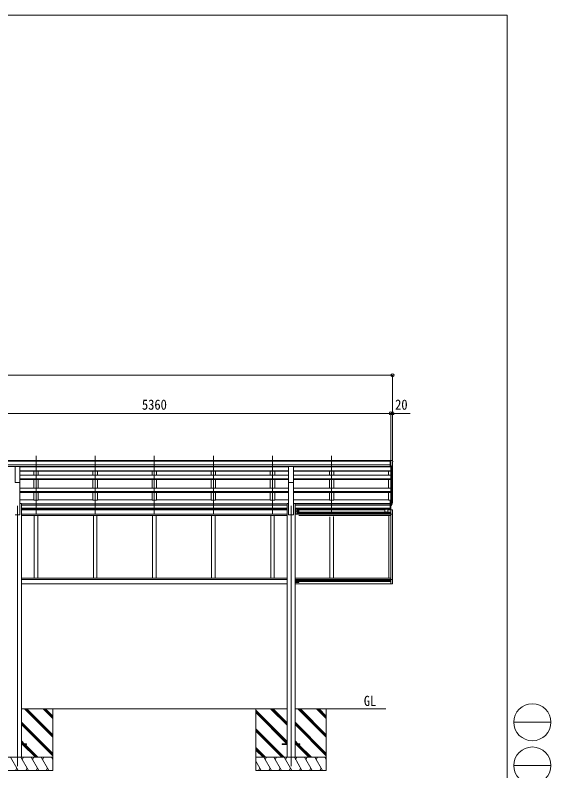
# Model space of a CAD drawing. Units: millimetres at full size, sheet at 1:35. Extents: x -9783 to 9892, y -6828 to 6752.
# Drawn here: x 3819 to 9892, y -1814 to 6752 of the extents above; entities that cross this region are included whole.
import ezdxf
from ezdxf.enums import TextEntityAlignment as Align

# ---------------------------------------------------------------- set-up
doc = ezdxf.new("R2010")
doc.units = ezdxf.units.MM
doc.header["$LTSCALE"] = 35
doc.header["$PDMODE"] = 32
doc.header["$PDSIZE"] = 35
for name, color, linetype, lineweight in [('0-0_0', 7, 'Continuous', 9), ('0-1_本体', 4, 'Continuous', 9), ('0-2_部品', 7, 'Continuous', 9), ('0-8_PARTS2', 2, 'Continuous', 9), ('0-A_寸法', 4, 'Continuous', 9), ('1-1_GLASS', 4, 'Continuous', 9), ('1-2_GLASS_SEAL', 7, 'Continuous', 9), ('F-0_240', 7, 'Continuous', 9)]:
    doc.layers.add(name, color=color, linetype=linetype, lineweight=lineweight)
doc.styles.add('ＭＳ ゴシック', font='')
doc.styles.get('ＭＳ ゴシック').set_extended_font_data('MS Gothic')

msp = doc.modelspace()

# ---------------------------------------------------------------- linework, layer by layer
at = {"layer": '0-0_0'}
for p, q in [((6900.91, -1110.56), (3891.31, -1110.56)), ((4246.11, -1433.02), (3923.65, -1110.56)), ((4246.11, -1418.88), (3937.79, -1110.56)), ((4246.11, -1404.74), (3951.93, -1110.56)), ((4246.11, -1220.89), (4135.78, -1110.56)), ((4246.11, -1206.75), (4149.92, -1110.56)), ((4246.11, -1192.61), (4164.07, -1110.56)), ((4246.11, -1110.56), (4246.11, -1810.56)), ((6546.11, -1110.56), (6546.11, -1810.56)), ((6900.91, -1296.19), (6715.28, -1110.56)), ((6900.91, -1282.05), (6729.42, -1110.56)), ((6900.91, -1267.91), (6743.57, -1110.56)), ((8022.11, -1110.56), (6991.31, -1110.56)), ((7346.11, -1433.02), (7023.65, -1110.56)), ((7346.11, -1418.88), (7037.79, -1110.56)), ((7346.11, -1404.74), (7051.93, -1110.56)), ((7346.11, -1220.89), (7235.78, -1110.56)), ((7346.11, -1206.75), (7249.92, -1110.56)), ((7346.11, -1192.61), (7264.07, -1110.56)), ((7346.11, -1110.56), (7346.11, -1810.56)), ((6900.91, -1480.04), (6546.11, -1125.24)), ((6900.91, -1494.18), (6546.11, -1139.38)), ((6898.65, -1506.06), (6546.11, -1153.53)), ((4246.11, -1616.87), (3891.31, -1262.07)), ((4246.11, -1631.01), (3891.31, -1276.21)), ((7346.11, -1616.87), (6991.31, -1262.07)), ((7346.11, -1631.01), (6991.31, -1276.21)), ((4246.11, -1645.16), (3891.31, -1290.36)), ((6869.3, -1660.56), (6546.11, -1337.37)), ((6855.16, -1660.56), (6546.11, -1351.51)), ((6841.02, -1660.56), (6546.11, -1365.66)), ((7346.11, -1645.16), (6991.31, -1290.36)), ((3923.17, -1506.06), (3891.31, -1474.2)), ((3909.03, -1506.06), (3891.31, -1488.35)), ((3894.89, -1506.06), (3891.31, -1502.49)), ((4049.39, -1660.56), (3903.89, -1515.06)), ((4063.53, -1660.56), (3918.03, -1515.06)), ((4077.67, -1660.56), (3932.17, -1515.06)), ((7023.17, -1506.06), (6991.31, -1474.2)), ((7009.03, -1506.06), (6991.31, -1488.35)), ((6994.89, -1506.06), (6991.31, -1502.49)), ((7149.39, -1660.56), (7003.89, -1515.06)), ((7163.53, -1660.56), (7018.03, -1515.06)), ((7177.67, -1660.56), (7032.17, -1515.06)), ((6657.17, -1660.56), (6546.11, -1549.5)), ((6643.03, -1660.56), (6546.11, -1563.65)), ((6628.89, -1660.56), (6546.11, -1577.79)), ((3446.11, -1660.56), (4246.11, -1660.56)), ((3854.96, -1810.56), (3768.35, -1660.56)), ((3970.43, -1810.56), (3883.82, -1660.56)), ((3898.82, -1686.54), (3913.83, -1660.56)), ((4085.9, -1810.56), (3999.29, -1660.56)), ((4014.29, -1686.54), (4029.3, -1660.56)), ((4201.37, -1810.56), (4114.76, -1660.56)), ((4129.76, -1686.54), (4144.76, -1660.56)), ((4246.11, -1688.06), (4230.23, -1660.56)), ((6546.11, -1660.56), (7346.11, -1660.56)), ((6551.94, -1660.56), (6546.11, -1670.66)), ((6608.55, -1810.56), (6546.11, -1702.42)), ((6724.02, -1810.56), (6637.41, -1660.56)), ((6667.41, -1660.56), (6652.41, -1686.54)), ((6839.49, -1810.56), (6752.88, -1660.56)), ((6767.88, -1686.54), (6782.88, -1660.56)), ((6954.96, -1810.56), (6868.35, -1660.56)), ((6883.35, -1686.54), (6898.36, -1660.56)), ((7070.43, -1810.56), (6983.82, -1660.56)), ((6998.82, -1686.54), (7013.83, -1660.56)), ((7185.9, -1810.56), (7099.29, -1660.56)), ((7114.29, -1686.54), (7129.3, -1660.56)), ((7301.37, -1810.56), (7214.76, -1660.56)), ((7229.76, -1686.54), (7244.76, -1660.56)), ((7346.11, -1688.06), (7330.23, -1660.56)), ((3839.96, -1784.58), (3824.96, -1810.56)), ((3955.43, -1784.58), (3940.43, -1810.56)), ((4070.9, -1784.58), (4055.9, -1810.56)), ((4186.37, -1784.58), (4171.37, -1810.56)), ((6593.55, -1784.58), (6578.55, -1810.56)), ((6709.02, -1784.58), (6694.02, -1810.56)), ((6824.49, -1784.58), (6809.49, -1810.56)), ((6939.96, -1784.58), (6924.96, -1810.56)), ((7055.43, -1784.58), (7040.43, -1810.56)), ((7170.9, -1784.58), (7155.9, -1810.56)), ((7286.37, -1784.58), (7271.37, -1810.56)), ((4246.11, -1810.56), (3446.11, -1810.56)), ((7346.11, -1810.56), (6546.11, -1810.56))]:
    msp.add_line(p, q, dxfattribs=at)
at = {"layer": '0-1_本体'}
for p, q in [((8069.61, 1702.42), (2722.61, 1702.42)), ((8069.61, 1697.07), (2722.61, 1697.07)), ((8069.61, 1653.54), (2722.61, 1653.54)), ((8069.61, 1635.87), (2722.61, 1635.87)), ((6918.61, 1633.5), (3873.61, 1633.5)), ((6918.61, 1630.35), (3873.61, 1630.35)), ((4031.11, 1630.35), (4031.11, 1633.38)), ((4081.11, 1630.35), (4081.11, 1633.38)), ((4701.11, 1630.35), (4701.11, 1633.5)), ((4751.11, 1630.35), (4751.11, 1633.5)), ((5371.11, 1630.35), (5371.11, 1633.5)), ((5421.11, 1630.35), (5421.11, 1633.5)), ((6041.11, 1630.35), (6041.11, 1633.5)), ((6091.11, 1630.35), (6091.11, 1633.5)), ((6711.11, 1630.35), (6711.11, 1633.5)), ((6761.11, 1630.35), (6761.11, 1633.5)), ((6973.61, 1633.5), (8069.61, 1633.5)), ((6973.61, 1630.35), (8076.11, 1630.35)), ((7381.11, 1630.35), (7381.11, 1633.5)), ((7431.11, 1630.35), (7431.11, 1633.5)), ((8051.11, 1633.5), (8051.11, 1630.35)), ((8076.11, 1631.04), (8076.11, 1254.73)), ((8082.11, 1631.51), (8082.11, 1210.3)), ((8091.83, 1646.87), (8091.83, 1228.3)), ((8096.11, 1250.3), (8096.11, 1665.67)), ((6918.61, 1586.87), (3873.61, 1586.87)), ((6918.61, 1582.79), (3873.61, 1582.79)), ((4031.11, 1537.64), (4031.11, 1582.79)), ((4081.11, 1537.64), (4081.11, 1582.79)), ((4701.11, 1537.64), (4701.11, 1582.79)), ((4751.11, 1537.64), (4751.11, 1582.79)), ((5371.11, 1537.64), (5371.11, 1582.79)), ((5421.11, 1537.64), (5421.11, 1582.79)), ((6041.11, 1537.64), (6041.11, 1582.79)), ((6091.11, 1537.64), (6091.11, 1582.79)), ((6711.11, 1537.64), (6711.11, 1582.79)), ((6761.11, 1537.64), (6761.11, 1582.79)), ((6973.61, 1586.87), (8076.11, 1586.87)), ((6973.61, 1582.79), (8076.11, 1582.79)), ((7381.11, 1537.64), (7381.11, 1582.79)), ((7431.11, 1537.64), (7431.11, 1582.79)), ((8051.11, 1582.76), (8051.11, 1537.77)), ((6918.61, 1537.64), (3873.61, 1537.64)), ((3873.61, 1089.44), (3873.61, 1502.08)), ((6918.61, 1496.9), (3873.61, 1496.9)), ((6918.61, 1495.41), (3873.61, 1495.41)), ((6918.61, 1488.62), (3873.61, 1488.62)), ((4031.11, 1390.33), (4031.11, 1488.62)), ((4081.11, 1390.33), (4081.11, 1488.62)), ((4701.11, 1390.33), (4701.11, 1488.62)), ((4751.11, 1390.33), (4751.11, 1488.62)), ((5371.11, 1390.33), (5371.11, 1488.62)), ((5421.11, 1390.33), (5421.11, 1488.62)), ((6041.11, 1390.33), (6041.11, 1488.62)), ((6091.11, 1390.33), (6091.11, 1488.62)), ((6711.11, 1390.33), (6711.11, 1488.62)), ((6761.11, 1390.33), (6761.11, 1488.62)), ((6918.61, 1089.44), (6918.61, 1502.08)), ((6973.61, 1537.64), (8076.11, 1537.64)), ((6973.61, 1089.44), (6973.61, 1502.08)), ((6973.61, 1496.9), (8076.11, 1496.9)), ((6973.61, 1495.41), (8076.11, 1495.41)), ((6973.61, 1488.62), (8076.11, 1488.62)), ((7381.11, 1390.33), (7381.11, 1488.62)), ((7431.11, 1390.33), (7431.11, 1488.62)), ((8051.11, 1488.59), (8051.11, 1390.33)), ((6918.71, 1390.33), (3873.61, 1390.33)), ((6973.51, 1390.33), (8076.11, 1390.33)), ((6918.78, 1351.12), (3873.61, 1351.12)), ((6918.69, 1349.64), (3873.61, 1349.64)), ((6918.71, 1339.98), (3873.61, 1339.98)), ((4031.11, 1339.98), (4031.11, 1253.91)), ((4081.11, 1339.98), (4081.11, 1253.91)), ((4701.11, 1339.98), (4701.11, 1253.91)), ((4751.11, 1339.98), (4751.11, 1253.91)), ((5371.11, 1339.98), (5371.11, 1253.91)), ((5421.11, 1339.98), (5421.11, 1253.91)), ((6041.11, 1339.98), (6041.11, 1253.91)), ((6091.11, 1339.98), (6091.11, 1253.91)), ((6711.11, 1339.98), (6711.11, 1253.91)), ((6761.11, 1339.98), (6761.11, 1253.91)), ((6973.45, 1351.12), (8076.11, 1351.12)), ((6973.51, 1339.98), (8076.11, 1339.98)), ((6973.53, 1349.64), (8076.11, 1349.64)), ((7381.11, 1339.98), (7381.11, 1253.91)), ((7431.11, 1339.98), (7431.11, 1253.91)), ((8051.11, 1340.07), (8051.11, 1253.91)), ((3873.61, 1258.71), (4031.11, 1258.71)), ((3891.31, 1215.82), (3873.61, 1215.82)), ((3891.31, 1215.82), (3891.31, -1660.56)), ((6900.91, 1213.02), (3891.31, 1213.02)), ((6900.91, 1214.4), (3891.44, 1214.4)), ((4081.11, 1253.91), (4031.11, 1253.91)), ((4081.11, 1258.71), (4701.11, 1258.71)), ((4751.11, 1253.91), (4701.11, 1253.91)), ((4751.11, 1258.71), (5371.11, 1258.71)), ((5421.11, 1253.91), (5371.11, 1253.91)), ((5421.11, 1258.71), (6041.11, 1258.71)), ((6091.11, 1253.91), (6041.11, 1253.91)), ((6091.11, 1258.71), (6711.11, 1258.71)), ((6761.11, 1253.91), (6711.11, 1253.91)), ((6918.85, 1258.71), (6761.11, 1258.71)), ((6900.91, 1215.82), (6900.91, -1660.56)), ((6918.61, 1215.82), (6900.91, 1215.82)), ((6973.38, 1258.71), (7381.11, 1258.71)), ((6973.38, 1258.71), (7381.11, 1258.71)), ((6991.31, 1215.82), (6973.61, 1215.82)), ((6991.31, 1215.82), (6991.31, -1660.56)), ((8069.61, 1214.58), (6991.31, 1214.58)), ((8069.61, 1213.22), (6991.31, 1213.22)), ((7431.11, 1253.91), (7381.11, 1253.91)), ((8051.11, 1258.71), (7431.11, 1258.71)), ((8069.61, 1253.91), (8051.11, 1253.91)), ((6900.91, 1195.84), (3891.31, 1195.84)), ((8069.61, 1195.84), (6991.31, 1195.84)), ((3873.61, 1089.44), (3818.61, 1089.44)), ((6973.87, 1089.44), (6918.87, 1089.44))]:
    msp.add_line(p, q, dxfattribs=at)
at = {"layer": '0-2_部品'}
for p, q in [((3874.01, 1634.15), (3819.01, 1634.15)), ((3819.01, 1453.22), (3819.01, 1634.15)), ((3874.01, 1453.22), (3874.01, 1634.15)), ((6974.01, 1634.15), (6919.01, 1634.15)), ((6919.01, 1453.22), (6919.01, 1634.15)), ((6974.01, 1453.22), (6974.01, 1634.15)), ((8070.01, 1704.02), (8060.01, 1703.93)), ((8060.01, 1702.42), (8060.01, 1703.93)), ((8070.01, 1632.04), (8070.01, 1704.02)), ((8088.51, 1704.02), (8070.01, 1704.02)), ((8070.01, 1632.04), (8076.51, 1632.04)), ((8076.51, 1631.04), (8076.51, 1704.02)), ((8076.51, 1631.04), (8081.72, 1631.36)), ((8084.14, 1632.85), (8093.41, 1648.92)), ((8088.51, 1704.02), (8090.84, 1703.88)), ((8091.6, 1703.45), (8095.67, 1697.65)), ((8098.51, 1694.65), (8098.51, 1694.02)), ((3874.01, 1453.22), (3819.01, 1453.22)), ((6974.01, 1453.22), (6919.01, 1453.22)), ((8070.01, 1254.73), (8070.01, 1193.67)), ((8070.01, 1254.73), (8076.51, 1254.73)), ((8070.01, 1216.42), (8076.51, 1216.42)), ((8070.01, 1211.02), (8076.51, 1211.02)), ((8076.51, 1254.73), (8076.51, 1192.85)), ((8076.51, 1210.02), (8081.65, 1210.02)), ((8076.51, 1208.02), (8081.36, 1208.02)), ((8082.95, 1210.77), (8092.7, 1229.19)), ((8094.12, 1228.69), (8083.96, 1209.52)), ((8091.53, 1211.84), (8083.96, 1194.35)), ((8070.01, 1193.67), (8076.51, 1193.67)), ((8076.51, 1192.85), (8081.36, 1192.85))]:
    msp.add_line(p, q, dxfattribs=at)
at = {"layer": '0-2_部品', "color": 4}
for p, q in [((3891.71, -1506.06), (3946.51, -1506.06)), ((3891.71, -1515.06), (3946.51, -1515.06)), ((3946.51, -1506.06), (3946.51, -1515.06)), ((6846.51, -1506.06), (6901.31, -1506.06)), ((6991.31, -1506.06), (7046.11, -1506.06)), ((6991.31, -1515.06), (7046.11, -1515.06)), ((7046.11, -1506.06), (7046.11, -1515.06))]:
    msp.add_line(p, q, dxfattribs=at)
msp.add_lwpolyline([(6846.51, -1506.06), (6846.51, -1515.06), (6901.31, -1515.06)], dxfattribs=at)
at = {"layer": '0-2_部品'}
for centre, radius, start, end in [((8081.54, 1634.35), 3, 273.5, 330), ((8090.78, 1702.88), 1, 35, 86.5), ((7896.51, 1694.02), 202, 347.09739, 0), ((8095.51, 1694.65), 3, 0, 87), ((8081.36, 1211.02), 3, 270, 330), ((8081.65, 1211.52), 1.5, 270, 330), ((7963.29, 1247.92), 133.22, 344.28698, 356.72013), ((8008.56, 1255.14), 88.05, 342.78929, 2.77608), ((8007.85, 1250.86), 89.07, 345.58812, 5.50424), ((8081.36, 1195.85), 3, 270, 330)]:
    msp.add_arc(centre, radius, start, end, dxfattribs=at)
at = {"layer": '0-8_PARTS2'}
for p, q in [((4056.11, 1095.64), (4056.11, 1758.17)), ((4726.11, 1095.64), (4726.11, 1758.17)), ((5396.11, 1095.64), (5396.11, 1758.17)), ((6066.11, 1095.64), (6066.11, 1758.17)), ((6736.11, 1095.64), (6736.11, 1758.17)), ((7406.11, 1095.64), (7406.11, 1758.17)), ((3846.11, 1189.44), (3846.11, -1760.56)), ((6946.11, 1189.44), (6946.11, -1760.56))]:
    msp.add_line(p, q, dxfattribs=at)
at = {"layer": '0-A_寸法', "color": 6}
for p, q in [((-2663.89, 2670.12), (8096.11, 2670.12)), ((8096.11, 2670.12), (8096.11, 2237.8)), ((8076.11, 2237.8), (2716.11, 2237.8)), ((8076.11, 2237.8), (8076.11, 1692.17)), ((8076.11, 2237.8), (8076.11, 1692.17)), ((8076.11, 2237.8), (8096.11, 2237.8)), ((8096.11, 2237.8), (8096.11, 1692.17)), ((8096.11, 2237.8), (8296.11, 2237.8))]:
    msp.add_line(p, q, dxfattribs=at)
for p in [(8096.11, 2670.12), (8076.11, 2237.8), (8076.11, 2237.8), (8096.11, 2237.8)]:
    msp.add_point(p, dxfattribs=at)
at = {"layer": '1-1_GLASS'}
for p, q in [((6900.91, 1164.33), (3891.31, 1164.33)), ((6900.91, 1160.83), (3891.31, 1160.83)), ((6900.91, 1151.83), (3891.31, 1151.83)), ((6900.91, 1148.33), (3891.31, 1148.33)), ((3891.31, 1143.33), (6900.91, 1143.33)), ((8011.61, 1164.33), (7033.31, 1164.33)), ((8008.61, 1160.83), (7033.31, 1160.83)), ((8008.61, 1151.83), (7033.31, 1151.83)), ((8008.61, 1148.33), (7033.31, 1148.33)), ((7033.31, 1143.33), (8008.61, 1143.33)), ((8008.61, 1117.33), (7033.31, 1117.33)), ((7834.21, 1117.33), (7834.02, 1117.33)), ((8076.11, 1164.33), (8040.61, 1164.33)), ((8076.11, 1160.83), (8043.61, 1160.83)), ((8076.11, 1151.83), (8043.61, 1151.83)), ((8076.11, 1148.33), (8043.61, 1148.33)), ((8043.61, 1143.33), (8076.11, 1143.33)), ((8076.11, 1117.33), (8043.61, 1117.33)), ((8076.11, 1143.82), (8076.11, 307.33)), ((3873.61, 1089.44), (3818.61, 1089.44)), ((6900.91, 1094.83), (3891.31, 1094.83)), ((6900.91, 1078.83), (3891.31, 1078.83)), ((4036.11, 1079.33), (4036.11, 371.83)), ((4076.11, 1079.33), (4076.11, 371.83)), ((4706.11, 1079.33), (4706.11, 371.83)), ((4746.11, 1079.33), (4746.11, 371.83)), ((5376.11, 1079.33), (5376.11, 371.83)), ((5416.11, 1079.33), (5416.11, 371.83)), ((6046.11, 1078.83), (6046.11, 371.83)), ((6086.11, 1078.83), (6086.11, 371.83)), ((6716.11, 1079.33), (6716.11, 371.83)), ((6756.11, 1079.33), (6756.11, 371.83)), ((8008.61, 1108.33), (7033.31, 1108.33)), ((7033.31, 1094.83), (8076.11, 1094.83)), ((7033.31, 1078.83), (8076.11, 1078.83)), ((7386.11, 1065.17), (7386.11, 371.83)), ((7426.11, 1070.72), (7426.11, 371.83)), ((7834.2, 1108.33), (7834.03, 1108.33)), ((8076.11, 1108.33), (8043.61, 1108.33)), ((8056.11, 1079.33), (8056.11, 371.83)), ((8096.11, 1094.63), (8096.11, 356.02)), ((8056.11, 442.33), (8056.11, 371.83)), ((8096.11, 457.83), (8096.11, 356.02)), ((6900.91, 371.83), (3891.31, 371.83)), ((6900.91, 355.83), (3891.31, 355.83)), ((8076.11, 371.83), (6991.31, 371.83)), ((8076.11, 355.83), (6991.31, 355.83)), ((6900.91, 307.33), (3891.31, 307.33)), ((8076.11, 342.33), (6991.31, 342.33)), ((8076.11, 333.33), (6991.31, 333.33)), ((8076.11, 307.33), (6991.31, 307.33))]:
    msp.add_line(p, q, dxfattribs=at)
at = {"layer": '1-2_GLASS_SEAL'}
for p, q in [((7028.31, 1165.33), (6991.31, 1165.33)), ((6991.31, 1165.33), (6991.31, 1130.33)), ((7028.31, 1130.33), (6991.31, 1130.33)), ((6991.31, 1130.33), (6991.31, 1095.33)), ((7028.31, 1130.33), (6991.31, 1130.33)), ((6993.43, 1156.83), (6994.06, 1158.01)), ((6993.43, 1156.83), (6994.06, 1155.64)), ((6993.43, 1138.83), (6994.06, 1140.01)), ((6993.43, 1138.83), (6994.06, 1137.64)), ((6993.43, 1121.83), (6994.06, 1123.01)), ((6993.43, 1121.83), (6994.06, 1120.64)), ((6993.81, 1165.33), (6993.81, 1130.33)), ((6994.31, 1160.83), (6993.81, 1160.74)), ((6993.81, 1160.74), (6993.81, 1152.92)), ((6994.31, 1152.83), (6993.81, 1152.92)), ((6993.81, 1152.83), (7000.81, 1147.83)), ((6994.31, 1142.83), (6993.81, 1142.74)), ((6993.81, 1142.74), (6993.81, 1134.92)), ((6994.31, 1134.83), (6993.81, 1134.92)), ((6993.81, 1130.33), (6993.81, 1095.33)), ((6994.31, 1125.83), (6993.81, 1125.74)), ((6993.81, 1125.74), (6993.81, 1117.92)), ((6994.31, 1117.83), (6993.81, 1117.92)), ((6993.81, 1117.83), (7000.81, 1112.83)), ((6994.06, 1158.01), (6996.29, 1159.13)), ((6994.06, 1155.64), (6996.29, 1154.53)), ((6994.06, 1140.01), (6996.29, 1141.13)), ((6994.06, 1137.64), (6996.29, 1136.53)), ((6994.06, 1123.01), (6996.29, 1124.13)), ((6994.06, 1120.64), (6996.29, 1119.53)), ((6994.31, 1160.83), (6995.11, 1160.69)), ((6994.31, 1152.83), (6994.31, 1160.83)), ((6994.31, 1152.83), (6995.11, 1152.97)), ((6994.31, 1142.83), (6995.11, 1142.69)), ((6994.31, 1134.83), (6994.31, 1142.83)), ((6994.31, 1134.83), (6995.11, 1134.97)), ((6994.31, 1125.83), (6995.11, 1125.69)), ((6994.31, 1117.83), (6994.31, 1125.83)), ((6994.31, 1117.83), (6995.11, 1117.97)), ((7009.81, 1160.08), (7016.31, 1163.83)), ((7009.81, 1152.57), (7009.81, 1160.08)), ((7016.31, 1148.82), (7009.81, 1152.57)), ((7016.31, 1163.83), (7022.81, 1160.08)), ((7022.81, 1152.57), (7016.31, 1148.82)), ((7016.81, 1116.58), (7023.31, 1120.33)), ((7016.81, 1109.07), (7016.81, 1116.58)), ((7022.81, 1160.08), (7022.81, 1152.57)), ((7023.31, 1120.33), (7029.81, 1116.58)), ((7029.81, 1116.58), (7029.81, 1109.07)), ((7033.31, 1160.33), (7033.31, 1135.33)), ((7033.31, 1125.33), (7033.31, 1100.33)), ((8012.61, 1165.33), (8008.61, 1161.33)), ((8008.61, 1107.83), (8008.61, 1161.33)), ((8012.61, 1165.33), (8039.61, 1165.33)), ((8026.11, 1163.83), (8019.61, 1160.08)), ((8019.61, 1160.08), (8019.61, 1152.57)), ((8019.61, 1152.57), (8026.11, 1148.82)), ((8032.61, 1160.08), (8026.11, 1163.83)), ((8026.11, 1148.82), (8032.61, 1152.57)), ((8032.61, 1152.57), (8032.61, 1160.08)), ((8039.61, 1165.33), (8043.61, 1161.33)), ((8043.61, 1161.33), (8043.61, 1107.83)), ((8070.61, 1164.33), (8070.61, 1193.67)), ((8076.11, 1143.82), (8076.11, 1193.67)), ((8076.11, 1143.83), (8091.4, 1143.03)), ((8077.61, 1143.82), (8077.61, 1192.85)), ((8096.61, 1137.53), (8096.61, 1094.63)), ((7028.31, 1095.33), (6991.31, 1095.33)), ((6993.43, 1103.83), (6994.06, 1105.01)), ((6993.43, 1103.83), (6994.06, 1102.64)), ((6994.31, 1107.83), (6993.81, 1107.74)), ((6993.81, 1107.74), (6993.81, 1099.92)), ((6994.31, 1099.83), (6993.81, 1099.92)), ((6994.06, 1105.01), (6996.29, 1106.13)), ((6994.06, 1102.64), (6996.29, 1101.53)), ((6994.31, 1107.83), (6995.11, 1107.69)), ((6994.31, 1099.83), (6994.31, 1107.83)), ((6994.31, 1099.83), (6995.11, 1099.97)), ((7023.31, 1105.32), (7016.81, 1109.07)), ((7029.81, 1109.07), (7023.31, 1105.32)), ((8012.61, 1103.83), (8008.61, 1107.83)), ((8012.61, 1103.83), (8039.61, 1103.83)), ((8039.61, 1103.83), (8043.61, 1107.83)), ((8076.11, 1094.63), (8096.61, 1094.63)), ((6991.31, 355.33), (6991.31, 320.33)), ((7028.31, 355.33), (6991.31, 355.33)), ((6993.81, 355.33), (6993.81, 320.33)), ((6994.31, 342.83), (6993.81, 342.92)), ((6994.31, 350.83), (6995.11, 350.69)), ((6994.31, 342.83), (6995.11, 342.97)), ((7033.31, 350.33), (7033.31, 325.33)), ((8076.11, 356.02), (8096.61, 356.02)), ((8096.61, 313.12), (8096.61, 356.02)), ((7028.31, 320.33), (6991.31, 320.33)), ((6993.81, 337.83), (7000.81, 337.83)), ((6994.31, 324.83), (6993.81, 324.92)), ((6994.31, 332.83), (6995.11, 332.69)), ((6994.31, 324.83), (6995.11, 324.97)), ((8076.11, 306.82), (8091.4, 307.62))]:
    msp.add_line(p, q, dxfattribs=at)
for points in [[(6993.81, 1147.83), (7000.81, 1147.83), (6993.81, 1142.83)], [(8019.61, 1109.07), (8019.61, 1116.58), (8026.11, 1120.33)], [(8026.11, 1120.33), (8032.61, 1116.58), (8032.61, 1109.07)], [(6993.81, 1112.83), (7000.81, 1112.83), (6993.81, 1107.83)], [(8032.61, 1109.07), (8026.11, 1105.32), (8019.61, 1109.07)], [(6993.43, 346.83), (6994.06, 348.01), (6996.29, 349.13)], [(6993.43, 346.83), (6994.06, 345.64), (6996.29, 344.53)], [(6994.31, 342.83), (6994.31, 350.83), (6993.81, 350.74), (6993.81, 342.92)], [(6993.81, 342.83), (7000.81, 337.83), (6993.81, 332.83)], [(6993.43, 328.83), (6994.06, 330.01), (6996.29, 331.13)], [(6993.43, 328.83), (6994.06, 327.64), (6996.29, 326.53)], [(6994.31, 324.83), (6994.31, 332.83), (6993.81, 332.74), (6993.81, 324.92)]]:
    msp.add_lwpolyline(points, dxfattribs=at)
msp.add_lwpolyline([(7023.31, 330.32), (7016.81, 334.07), (7016.81, 341.58), (7023.31, 345.33), (7029.81, 341.58), (7029.81, 334.07)], close=True, dxfattribs=at)
for centre, radius in [((7016.31, 1156.33), 8.5), ((7016.31, 1156.33), 7.5), ((7016.31, 1156.33), 6.5), ((7016.31, 1139.33), 4.25), ((7023.31, 1112.83), 8.5), ((7023.31, 1112.83), 7.5), ((7023.31, 1112.83), 6.5), ((8026.11, 1156.33), 8.5), ((8026.11, 1112.83), 8.5), ((8026.11, 1156.33), 7.5), ((8026.11, 1112.83), 7.5), ((8026.11, 1156.33), 6.5), ((8026.11, 1112.83), 6.5), ((7023.31, 337.83), 8.5), ((7023.31, 337.83), 7.5), ((7023.31, 337.83), 6.5)]:
    msp.add_circle(centre, radius, dxfattribs=at)
for centre, radius, start, end in [((6994.96, 1159.8), 0.9, 32.05588, 80), ((6994.96, 1153.86), 0.9, 280, 327.94412), ((6994.96, 1141.8), 0.9, 32.05588, 80), ((6994.96, 1135.86), 0.9, 280, 327.94412), ((6994.96, 1124.8), 0.9, 32.05588, 80), ((6994.96, 1118.86), 0.9, 280, 327.94412), ((6990.21, 1156.83), 6.5, 327.94412, 32.05588), ((6990.21, 1138.83), 6.5, 327.94412, 32.05588), ((6990.21, 1121.83), 6.5, 327.94412, 32.05588), ((7016.31, 1121.33), 4.25, 353.70569, 265.23923), ((7023.31, 1147.83), 4.25, 173.70569, 85.23923), ((7028.31, 1160.33), 5, 0, 90), ((7028.31, 1135.33), 5, 270, 0), ((7028.31, 1125.33), 5, 0, 90), ((8091.11, 1137.53), 5.5, 0, 87), ((6994.96, 1106.8), 0.9, 32.05588, 80), ((6994.96, 1100.86), 0.9, 280, 327.94412), ((6990.21, 1103.83), 6.5, 327.94412, 32.05588), ((7016.31, 1104.33), 4.25, 94.76077, 6.29431), ((7028.31, 1100.33), 5, 270, 0), ((6994.96, 349.8), 0.9, 32.05588, 80), ((6994.96, 343.86), 0.9, 280, 327.94412), ((6990.21, 346.83), 6.5, 327.94412, 32.05588), ((7016.31, 346.33), 4.25, 353.70569, 265.23923), ((7028.31, 350.33), 5, 0, 90), ((6994.96, 331.8), 0.9, 32.05588, 80), ((6994.96, 325.86), 0.9, 280, 327.94412), ((6990.21, 328.83), 6.5, 327.94412, 32.05588), ((7016.31, 329.33), 4.25, 94.76077, 6.29431), ((7028.31, 325.33), 5, 270, 0), ((8091.11, 313.12), 5.5, 273, 0)]:
    msp.add_arc(centre, radius, start, end, dxfattribs=at)
at = {"layer": 'F-0_240', "color": 5}
for p, q in [((-9783.03, 6751.9), (9396.97, 6751.9)), ((9396.97, 6751.9), (9396.97, -6828.1))]:
    msp.add_line(p, q, dxfattribs=at)
at = {"layer": 'F-0_240', "color": 4}
for p, q in [((9471.77, -1263.1), (9891.77, -1263.1)), ((9471.77, -1753.1), (9891.77, -1753.1))]:
    msp.add_line(p, q, dxfattribs=at)
for centre in [(9681.77, -1263.1), (9681.77, -1753.1)]:
    msp.add_circle(centre, 210, dxfattribs=at)

# ---------------------------------------------------------------- texts
at = {"layer": '0-0_0', "style": 'ＭＳ ゴシック', "width": 0.9}
msp.add_text('GL', height=115.5, dxfattribs=at).set_placement((7771.43, -1113), align=Align.BOTTOM_LEFT)
at = {"layer": '0-A_寸法', "color": 7, "style": 'ＭＳ ゴシック', "width": 0.9}
for s, p in [('5360', (5256.11, 2244.8)), ('20', (8126.11, 2244.8))]:
    msp.add_text(s, height=115.5, dxfattribs=at).set_placement(p, align=Align.BOTTOM_LEFT)

doc.saveas('drawing.dxf')
